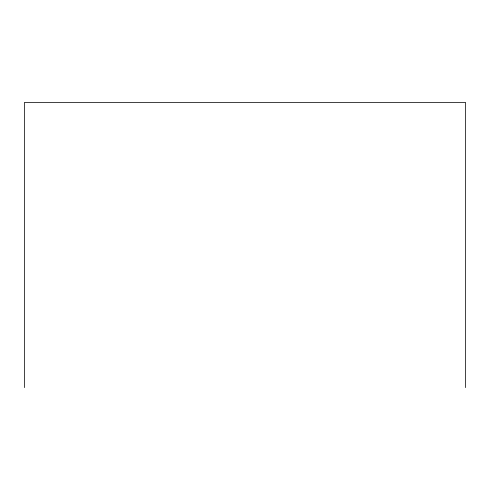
<?xml version="1.0" encoding="UTF-8"?>
<svg xmlns="http://www.w3.org/2000/svg" width="490" height="490" viewBox="0 0 490 490"><rect width="100%" height="100%" fill="white"/><g stroke="black" fill="none" stroke-linecap="round" stroke-linejoin="round"><path stroke-width="0.73" d="M465.5 387.608L465.5 102.392L24.5 102.392L24.5 387.608"/></g></svg>
